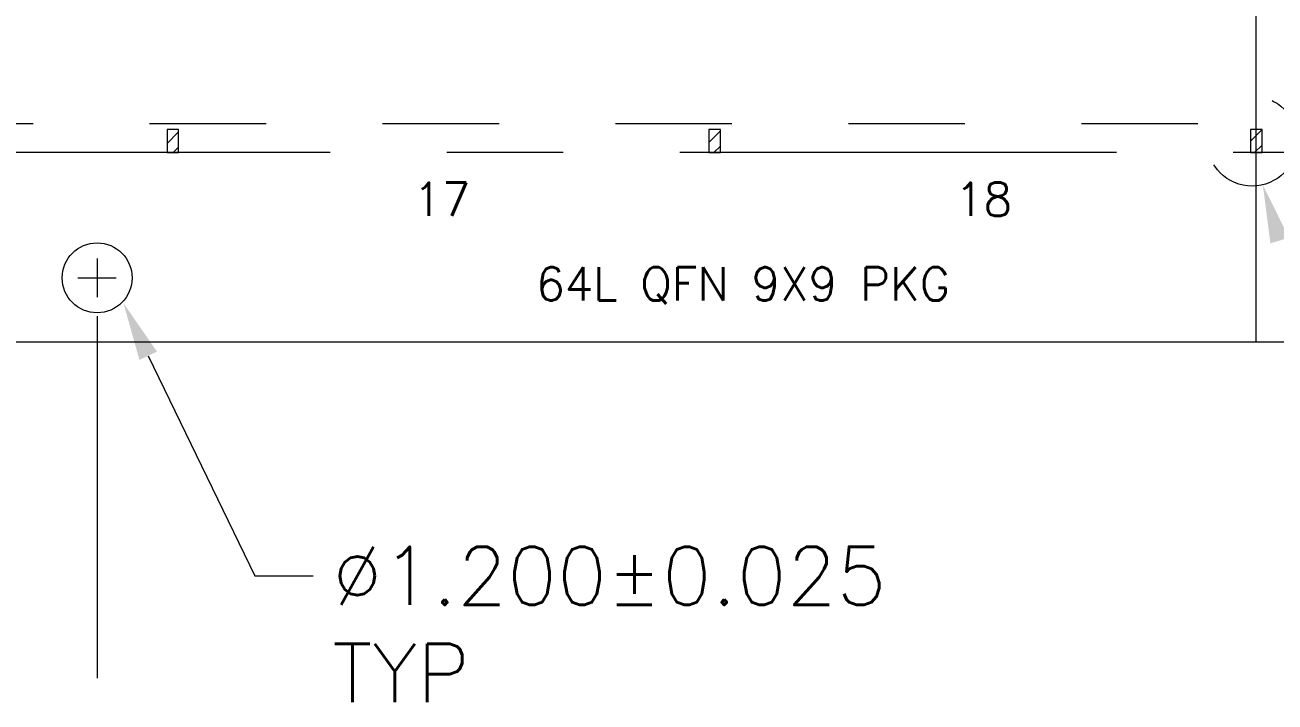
# Model space of a CAD drawing. Extents: x 0.5 to 10.25, y 0.33 to 6.92.
# Drawn here: x 1.515 to 2.588, y 2.615 to 3.197 of the extents above; entities that cross this region are included whole.
import ezdxf

# ---------------------------------------------------------------- set-up
doc = ezdxf.new("R2010")
doc.units = 0
doc.header["$LTSCALE"] = 0.006
doc.header["$MEASUREMENT"] = 0
for name, pattern in [('CENTER', [2, 1.25, -0.25, 0.25, -0.25]), ('CENTERX2', [4, 2.5, -0.5, 0.5, -0.5]), ('HIDDEN', [0.375, 0.25, -0.125])]:
    doc.linetypes.add(name, pattern=pattern)
doc.layers.add('1', color=7, linetype='CONTINUOUS')
doc.layers.add('1D', color=7, linetype='CONTINUOUS')
doc.styles.add('SIMPLEX', font='SIMPLEX')
doc.styles.get("Standard").update_dxf_attribs({"font": 'SIMPLEX'})

msp = doc.modelspace()

# ---------------------------------------------------------------- hatches: boundary and pattern name
at = {"layer": '1D', "lineweight": 13}
h = msp.add_hatch(dxfattribs=at)
h.set_pattern_fill('ANSI31', color=256, scale=0.075, style=0)
h.set_pattern_definition([(45, (12.572351, 6.208092), (-0.006629126, 0.006629126), [])])
h.paths.add_polyline_path([(3.041812, 3.107045), (3.031812, 3.107045), (3.031812, 3.087045), (3.041812, 3.087045)])
h.paths.add_polyline_path([(2.576812, 3.107045), (2.566812, 3.107045), (2.566812, 3.087045), (2.576812, 3.087045)])
h.paths.add_polyline_path([(2.111812, 3.107045), (2.101812, 3.107045), (2.101812, 3.087045), (2.111812, 3.087045)])
h.paths.add_polyline_path([(1.646812, 3.107045), (1.636812, 3.107045), (1.636812, 3.087045), (1.646812, 3.087045)])
h.paths.add_polyline_path([(3.506812, 3.107045), (3.496812, 3.107045), (3.496812, 3.087045), (3.506812, 3.087045)])
h.paths.add_polyline_path([(3.801807, 3.304545), (3.801807, 3.329545), (3.751812, 3.329545), (3.751812, 3.304545)])
h.paths.add_polyline_path([(3.801807, 4.234545), (3.801807, 4.259545), (3.751812, 4.259545), (3.751812, 4.234545)])
h.paths.add_polyline_path([(3.794307, 3.769545), (3.794307, 3.794545), (3.751812, 3.794545), (3.751812, 3.769545)])
h.paths.add_polyline_path([(3.794307, 5.629545), (3.794307, 5.654545), (3.751812, 5.654545), (3.751812, 5.629545)])
h.paths.add_polyline_path([(3.801807, 5.164545), (3.801807, 5.189545), (3.751812, 5.189545), (3.751812, 5.164545)])
h.paths.add_polyline_path([(3.794307, 4.699545), (3.794307, 4.724545), (3.751812, 4.724545), (3.751812, 4.699545)])
h.paths.add_polyline_path([(3.506812, 6.317045), (3.496812, 6.317045), (3.496812, 6.337045), (3.506812, 6.337045)])
h.paths.add_polyline_path([(3.801807, 6.094545), (3.801807, 6.119545), (3.751812, 6.119545), (3.751812, 6.094545)])
h.paths.add_polyline_path([(3.041812, 6.317045), (3.031812, 6.317045), (3.031812, 6.337045), (3.041812, 6.337045)])
h.paths.add_polyline_path([(2.576812, 6.317045), (2.566812, 6.317045), (2.566812, 6.337045), (2.576812, 6.337045)])
h.paths.add_polyline_path([(2.111812, 6.317045), (2.101812, 6.317045), (2.101812, 6.337045), (2.111812, 6.337045)])
h.paths.add_polyline_path([(1.646812, 6.317045), (1.636812, 6.317045), (1.636812, 6.337045), (1.646812, 6.337045)])
h.paths.add_polyline_path([(1.251812, 5.629545), (1.251812, 5.654545), (1.391812, 5.654545), (1.391812, 5.629545)])
h.paths.add_polyline_path([(1.251812, 6.094545), (1.251812, 6.119545), (1.391812, 6.119545), (1.391812, 6.094545)])
h.paths.add_polyline_path([(1.251812, 4.699545), (1.251812, 4.724545), (1.391812, 4.724545), (1.391812, 4.699545)])
h.paths.add_polyline_path([(1.251812, 5.164545), (1.251812, 5.189545), (1.391812, 5.189545), (1.391812, 5.164545)])
h.paths.add_polyline_path([(1.251812, 4.234545), (1.251812, 4.259545), (1.391812, 4.259545), (1.391812, 4.234545)])
h.paths.add_polyline_path([(1.251812, 3.769545), (1.251812, 3.794545), (1.391812, 3.794545), (1.391812, 3.769545)])
h.paths.add_polyline_path([(1.251812, 3.304545), (1.251812, 3.329545), (1.391812, 3.329545), (1.391812, 3.304545)])

# ---------------------------------------------------------------- linework, layer by layer
at = {"layer": '1', "lineweight": 13}
msp.add_line((1.321812, 2.924545), (3.751989, 2.924545), dxfattribs=at)
msp.add_circle((1.576812, 2.979545), 0.03, dxfattribs=at)
at = {"layer": '1D', "linetype": 'CENTER', "lineweight": 13, "ltscale": 70}
msp.add_line((2.571812, 2.924545), (2.571812, 6.424545), dxfattribs=at)
at = {"layer": '1D', "linetype": 'HIDDEN', "lineweight": 13, "ltscale": 50}
msp.add_line((1.421812, 3.112045), (3.721812, 3.112045), dxfattribs=at)
at = {"layer": '1D', "lineweight": 13}
for p, q in [((1.636812, 3.107045), (1.636812, 3.087045)), ((1.646812, 3.107045), (1.636812, 3.107045)), ((1.646812, 3.087045), (1.646812, 3.107045)), ((2.101812, 3.107045), (2.101812, 3.087045)), ((2.111812, 3.107045), (2.101812, 3.107045)), ((2.111812, 3.087045), (2.111812, 3.107045)), ((2.566812, 3.107045), (2.566812, 3.087045)), ((2.576812, 3.107045), (2.566812, 3.107045)), ((2.576812, 3.087045), (2.576812, 3.107045)), ((1.636812, 3.087045), (1.646812, 3.087045)), ((2.101812, 3.087045), (2.111812, 3.087045)), ((2.566812, 3.087045), (2.576812, 3.087045)), ((1.576812, 2.996033), (1.576812, 2.963057)), ((1.560324, 2.979545), (1.5933, 2.979545)), ((1.576812, 2.946557), (1.576812, 2.635865)), ((1.620683, 2.912648), (1.712278, 2.723701)), ((1.712278, 2.723701), (1.762278, 2.723701))]:
    msp.add_line(p, q, dxfattribs=at)
at = {"layer": '1D', "linetype": 'CENTER', "lineweight": 13, "ltscale": 50}
msp.add_line((3.801957, 3.087045), (1.321813, 3.087045), dxfattribs=at)
at = {"layer": '1D', "linetype": 'CENTERX2', "lineweight": 13, "ltscale": 2.5}
msp.add_circle((2.568344, 3.097041), 0.038699, dxfattribs=at)
at = {"layer": '1D', "lineweight": 13}
for points in [[(2.58402, 3.009174), (2.577515, 3.059444), (2.599973, 3.014001)], [(1.613142, 2.9091), (1.599393, 2.957889), (1.628223, 2.916196)]]:
    msp.add_solid(points, dxfattribs=at)

# ---------------------------------------------------------------- texts
for s, p in [('17', (1.848243, 3.032706)), ('18', (2.313243, 3.032706)), ('64L QFN 9X9 PKG', (1.953728, 2.960032))]:
    msp.add_text(s, height=0.028575, rotation=360, dxfattribs=at).set_placement(p)
at = {"layer": '1D', "lineweight": 13, "style": 'SIMPLEX'}
for s, p in [('∅1.200%%P0.025 ', (1.778778, 2.698701)), ('TYP', (1.778778, 2.615368))]:
    msp.add_text(s, height=0.05, rotation=360, dxfattribs=at).set_placement(p)

doc.saveas('drawing.dxf')
